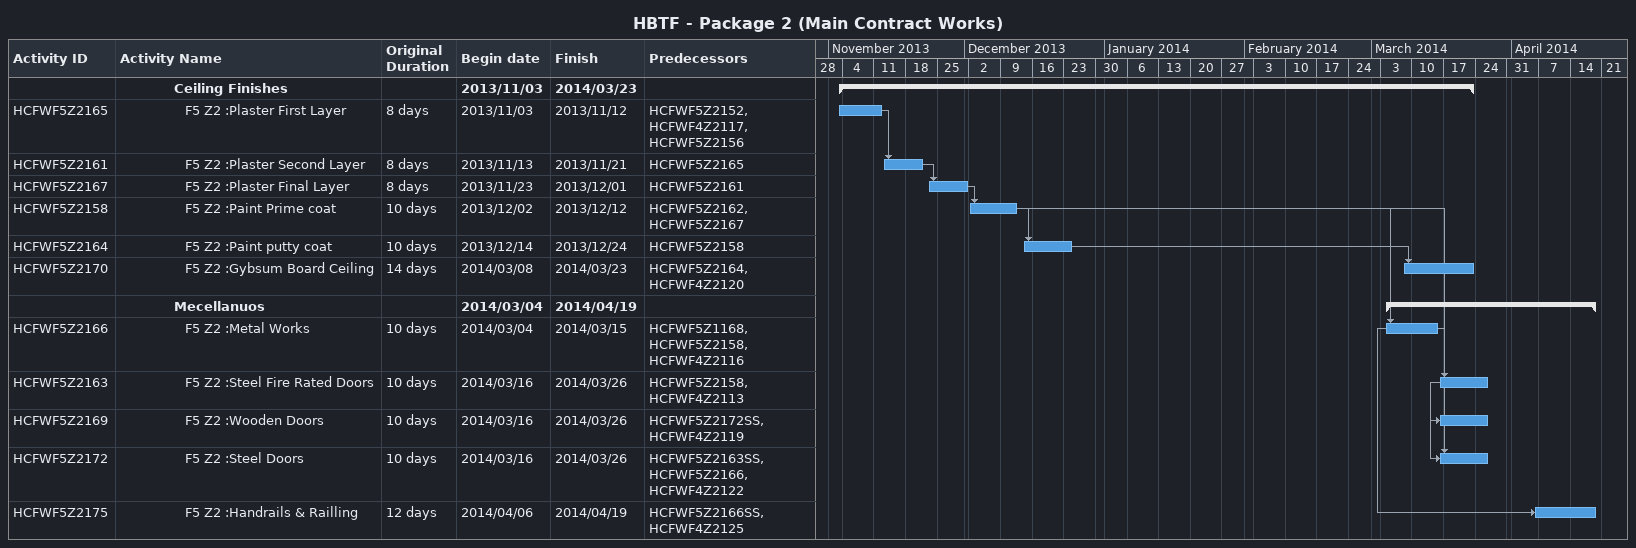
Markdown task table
HBTF - Package 2 (Main Contract Works)

| ID | Level | Task | Original duration | Start | Finish | Predecessors |
|---|---|---|---|---|---|---|
|  | 6 | **Ceiling Finishes** |  | 2013-11-03 | 2014-03-23 |  |
| HCFWF5Z2165 | 7 | F5 Z2 :Plaster First Layer | 8d | 2013-11-03 | 2013-11-12 | HCFWF5Z2152, HCFWF4Z2117, HCFWF5Z2156 |
| HCFWF5Z2161 | 7 | F5 Z2 :Plaster Second Layer | 8d | 2013-11-13 | 2013-11-21 | HCFWF5Z2165 |
| HCFWF5Z2167 | 7 | F5 Z2 :Plaster Final Layer | 8d | 2013-11-23 | 2013-12-01 | HCFWF5Z2161 |
| HCFWF5Z2158 | 7 | F5 Z2 :Paint Prime coat | 10d | 2013-12-02 | 2013-12-12 | HCFWF5Z2162, HCFWF5Z2167 |
| HCFWF5Z2164 | 7 | F5 Z2 :Paint putty coat | 10d | 2013-12-14 | 2013-12-24 | HCFWF5Z2158 |
| HCFWF5Z2170 | 7 | F5 Z2 :Gybsum Board Ceiling | 14d | 2014-03-08 | 2014-03-23 | HCFWF5Z2164, HCFWF4Z2120 |
|  | 6 | **Mecellanuos** |  | 2014-03-04 | 2014-04-19 |  |
| HCFWF5Z2166 | 7 | F5 Z2 :Metal Works | 10d | 2014-03-04 | 2014-03-15 | HCFWF5Z1168, HCFWF5Z2158, HCFWF4Z2116 |
| HCFWF5Z2163 | 7 | F5 Z2 :Steel Fire Rated Doors | 10d | 2014-03-16 | 2014-03-26 | HCFWF5Z2158, HCFWF4Z2113 |
| HCFWF5Z2169 | 7 | F5 Z2 :Wooden Doors | 10d | 2014-03-16 | 2014-03-26 | HCFWF5Z2172SS, HCFWF4Z2119 |
| HCFWF5Z2172 | 7 | F5 Z2 :Steel Doors | 10d | 2014-03-16 | 2014-03-26 | HCFWF5Z2163SS, HCFWF5Z2166, HCFWF4Z2122 |
| HCFWF5Z2175 | 7 | F5 Z2 :Handrails & Railling | 12d | 2014-04-06 | 2014-04-19 | HCFWF5Z2166SS, HCFWF4Z2125 |
